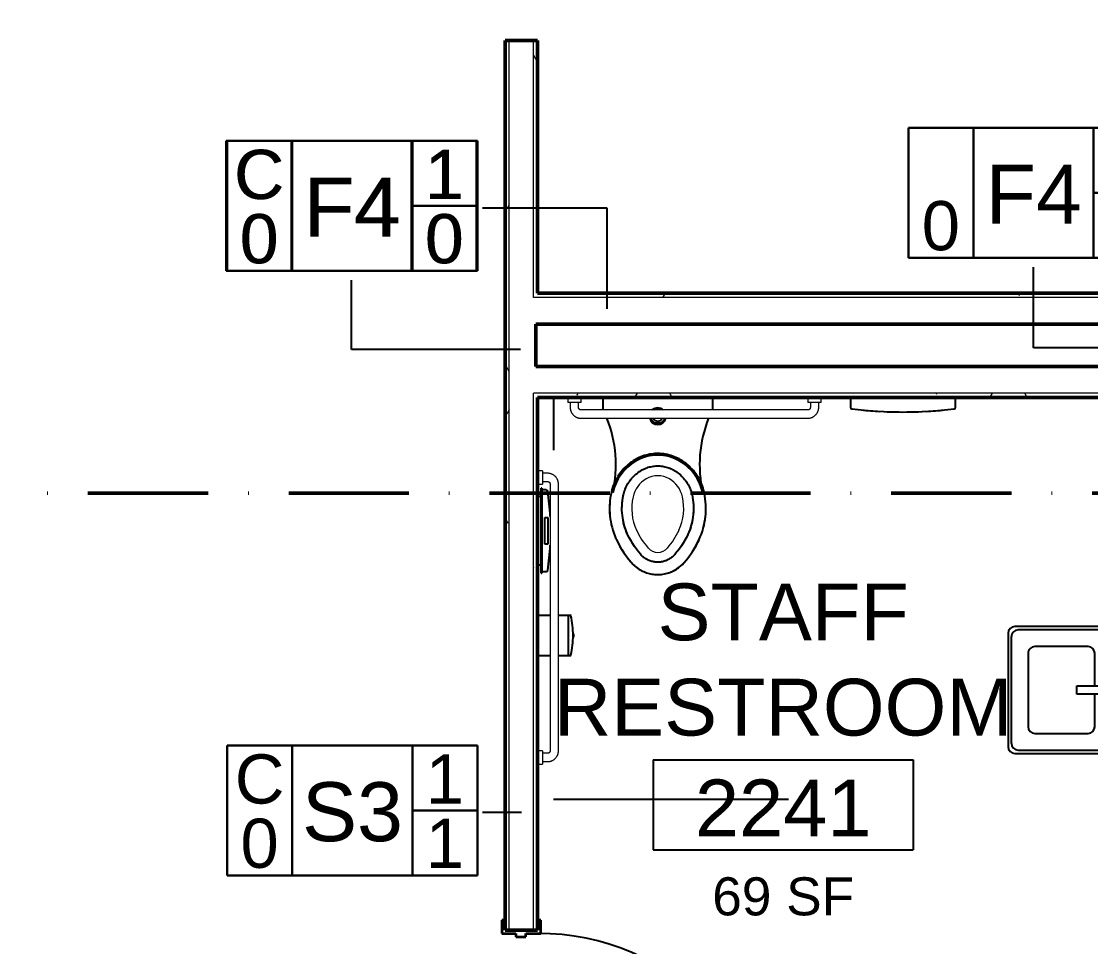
# Model space of a CAD drawing. Header units: inches. Extents: x -1132 to 5570, y -1986 to 4304.
# Drawn here: x 2753.7 to 2914, y -1254.3 to -1115.6 of the extents above; entities that cross this region are included whole.
import ezdxf

# ---------------------------------------------------------------- set-up
doc = ezdxf.new("R2010")
doc.units = ezdxf.units.IN
doc.header["$LTSCALE"] = 96
doc.header["$MEASUREMENT"] = 0
doc.linetypes.add('Dash Dot 3_16_', pattern=[0.3125, 0.1875, -0.0625, 0, -0.0625])
doc.layers.get('0').update_dxf_attribs({"linetype": 'CONTINUOUS'})
for name, color, linetype, lineweight in [('101013_EX_MER-02_dwg', 8, 'CONTINUOUS', 13), ('A-ANNO-SYMB', 150, 'CONTINUOUS', 13), ('A-AREA-IDEN', 2, 'CONTINUOUS', 25), ('A-WALL', 113, 'CONTINUOUS', 18), ('A-WALL-IDEN', 211, 'CONTINUOUS', 25), ('A-WALL-PATT', 111, 'CONTINUOUS', 25), ('I-WALL', 2, 'CONTINUOUS', 18), ('P-SANR-FIXT', 6, 'CONTINUOUS', 25), ('Q-SPCQ', 91, 'CONTINUOUS', 25)]:
    doc.layers.add(name, color=color, linetype=linetype, lineweight=lineweight)
doc.layers.add('A-DOOR', color=2, linetype='CONTINUOUS')
doc.layers.add('A-WALL-FULL', color=6, linetype='CONTINUOUS')
doc.styles.add('Arial_1', font='arial.ttf', dxfattribs={"height": 8.851796})
doc.styles.add('Arial_2', font='arial.ttf', dxfattribs={"height": 7.376497})
doc.styles.add('Swis721 BT', font='swiss.ttf', dxfattribs={"height": 8.514638})
doc.styles.add('Swis721 Ex BT', font='swisse.ttf', dxfattribs={"height": 5.705972})
pattern_1 = [(0, (-36, 0), (15.36, 3.84), [1.267, -10.253, 1.267, -10.253, -61.44]), (0, (-36, 0), (15.36, 3.84), [-23.04, 1.267, -21.773, 1.267, -10.253, -26.88]), (0, (-36, 0), (15.36, 3.84), [-57.6, 1.267, -6.413, 1.267, -17.933]), (120, (-30.24, 1.92), (-11.0055376, 11.38215), [1.267, -10.253, 1.267, -10.253, -61.44]), (120, (-30.24, 1.92), (-11.0055376, 11.38215), [-23.04, 1.267, -21.773, 1.267, -10.253, -26.88]), (120, (-30.24, 1.92), (-11.0055376, 11.38215), [-57.6, 1.267, -6.413, 1.267, -17.933]), (240, (-28.32, 9.6), (-4.3544624, -15.22215), [1.267, -10.253, 1.267, -10.253, -61.44]), (240, (-28.32, 9.6), (-4.3544624, -15.22215), [-23.04, 1.267, -21.773, 1.267, -10.253, -26.88]), (240, (-28.32, 9.6), (-4.3544624, -15.22215), [-57.6, 1.267, -6.413, 1.267, -17.933])]

# ---------------------------------------------------------------- blocks, each defined once
blk = doc.blocks.new('101013_EX_MER-02_dwg-1452792-2ND FLR PLAN - EAST WING')
at = {"layer": 'A-WALL-FULL', "color": 9}
for p, q in [((2928.14, 1050.96), (2928.14, 1043.08)), ((2928.14, 990.71), (2963.38, 990.71))]:
    blk.add_line(p, q, dxfattribs=at)
blk = doc.blocks.new('Toilet-Kohler-Kingston-4325 - Vitreous_China-0-White-678854-2ND FLR PLAN - EAST WING')
at = {"layer": 'P-SANR-FIXT'}
for p, q in [((2952.02, 1050.9), (2935.52, 1050.9)), ((2935.52, 1050.9), (2935.52, 1049.28)), ((2942.52, 1050.96), (2942.52, 1050.9)), ((2945.02, 1050.9), (2945.02, 1050.96)), ((2952.02, 1049.28), (2952.02, 1050.9)), ((2943.27, 1049.15), (2943.2, 1049.09)), ((2944.27, 1049.15), (2943.27, 1049.15)), ((2944.33, 1049.09), (2944.27, 1049.15)), ((2945.02, 1048.28), (2945.02, 1048.28)), ((2945.02, 1048.27), (2945.02, 1048.27)), ((2942.77, 1047.84), (2942.77, 1047.65)), ((2942.77, 1047.65), (2943.27, 1047.15)), ((2943.27, 1047.15), (2944.27, 1047.15)), ((2944.27, 1047.15), (2944.77, 1047.65)), ((2944.77, 1047.65), (2944.77, 1047.84))]:
    blk.add_line(p, q, dxfattribs=at)
at = {"layer": 'P-SANR-FIXT', "flags": 128}
for points in [[(2947.2, 1041.61), (2946.96, 1041.74), (2946.72, 1041.87), (2946.48, 1041.98), (2946.23, 1042.08), (2945.98, 1042.18), (2945.73, 1042.26), (2945.47, 1042.33), (2945.21, 1042.4), (2944.94, 1042.45), (2944.68, 1042.49), (2944.41, 1042.52), (2944.14, 1042.54), (2943.87, 1042.55), (2943.6, 1042.55), (2943.34, 1042.54), (2943.07, 1042.51), (2942.8, 1042.48), (2942.54, 1042.44), (2942.27, 1042.38), (2942.01, 1042.32), (2941.75, 1042.24), (2941.5, 1042.16), (2941.25, 1042.06), (2941, 1041.96), (2940.76, 1041.84), (2940.52, 1041.72), (2940.34, 1041.61)], [(2940.34, 1041.61), (2940.08, 1041.45), (2939.83, 1041.28), (2939.58, 1041.1), (2939.35, 1040.91), (2939.12, 1040.71), (2938.9, 1040.5), (2938.69, 1040.29), (2938.49, 1040.06), (2938.29, 1039.83), (2938.11, 1039.59), (2937.93, 1039.34), (2937.77, 1039.09), (2937.61, 1038.83), (2937.47, 1038.56), (2937.34, 1038.29), (2937.22, 1038.02), (2937.1, 1037.73), (2937.01, 1037.45), (2936.92, 1037.16), (2936.84, 1036.87), (2936.82, 1036.77)], [(2941.28, 1040.02), (2941.45, 1040.11), (2941.62, 1040.2), (2941.8, 1040.28), (2941.98, 1040.36), (2942.16, 1040.43), (2942.35, 1040.49), (2942.53, 1040.54), (2942.72, 1040.58), (2942.91, 1040.62), (2943.11, 1040.65), (2943.3, 1040.68), (2943.49, 1040.69), (2943.69, 1040.7), (2943.88, 1040.7), (2944.08, 1040.69), (2944.27, 1040.67), (2944.47, 1040.65), (2944.66, 1040.62), (2944.85, 1040.58), (2945.04, 1040.53), (2945.22, 1040.47), (2945.41, 1040.41), (2945.59, 1040.34), (2945.77, 1040.27), (2945.94, 1040.18), (2946.12, 1040.09), (2946.25, 1040.02)], [(2950.71, 1036.77), (2950.64, 1037.06), (2950.56, 1037.35), (2950.46, 1037.64), (2950.35, 1037.92), (2950.24, 1038.2), (2950.11, 1038.48), (2949.97, 1038.74), (2949.82, 1039.01), (2949.65, 1039.26), (2949.48, 1039.51), (2949.3, 1039.75), (2949.11, 1039.99), (2948.91, 1040.22), (2948.7, 1040.43), (2948.49, 1040.64), (2948.26, 1040.85), (2948.03, 1041.04), (2947.79, 1041.22), (2947.54, 1041.39), (2947.28, 1041.56), (2947.2, 1041.61)], [(2938.63, 1036.36), (2938.68, 1036.58), (2938.75, 1036.8), (2938.82, 1037.02), (2938.9, 1037.23), (2938.99, 1037.44), (2939.09, 1037.65), (2939.19, 1037.85), (2939.3, 1038.05), (2939.43, 1038.24), (2939.56, 1038.43), (2939.69, 1038.61), (2939.84, 1038.79), (2939.99, 1038.96), (2940.14, 1039.13), (2940.31, 1039.29), (2940.48, 1039.44), (2940.66, 1039.58), (2940.84, 1039.72), (2941.02, 1039.85), (2941.22, 1039.98), (2941.28, 1040.02)], [(2946.25, 1040.02), (2946.44, 1039.9), (2946.63, 1039.77), (2946.82, 1039.63), (2947, 1039.49), (2947.17, 1039.34), (2947.33, 1039.18), (2947.49, 1039.02), (2947.65, 1038.85), (2947.79, 1038.67), (2947.93, 1038.49), (2948.06, 1038.31), (2948.19, 1038.11), (2948.31, 1037.92), (2948.41, 1037.72), (2948.51, 1037.51), (2948.61, 1037.3), (2948.69, 1037.09), (2948.76, 1036.87), (2948.83, 1036.66), (2948.89, 1036.44), (2948.91, 1036.36)], [(2936.82, 1036.77), (2936.73, 1036.33), (2936.66, 1035.89), (2936.6, 1035.45), (2936.57, 1035), (2936.55, 1034.56), (2936.55, 1034.11), (2936.56, 1033.67), (2936.6, 1033.22), (2936.65, 1032.78), (2936.72, 1032.34), (2936.81, 1031.9), (2936.92, 1031.47), (2937.04, 1031.04), (2937.18, 1030.61), (2937.33, 1030.2), (2937.51, 1029.78), (2937.57, 1029.65)], [(2939.25, 1030.43), (2939.1, 1030.77), (2938.97, 1031.12), (2938.85, 1031.47), (2938.74, 1031.82), (2938.65, 1032.18), (2938.57, 1032.55), (2938.51, 1032.92), (2938.46, 1033.28), (2938.42, 1033.65), (2938.4, 1034.03), (2938.4, 1034.4), (2938.41, 1034.77), (2938.44, 1035.14), (2938.48, 1035.51), (2938.53, 1035.88), (2938.6, 1036.24), (2938.63, 1036.36)], [(2948.91, 1036.36), (2948.98, 1036), (2949.04, 1035.63), (2949.09, 1035.26), (2949.12, 1034.89), (2949.13, 1034.52), (2949.13, 1034.15), (2949.12, 1033.77), (2949.09, 1033.4), (2949.04, 1033.03), (2948.99, 1032.67), (2948.91, 1032.3), (2948.82, 1031.94), (2948.72, 1031.58), (2948.61, 1031.23), (2948.48, 1030.88), (2948.33, 1030.54), (2948.28, 1030.43)], [(2949.97, 1029.65), (2950.14, 1030.06), (2950.31, 1030.48), (2950.45, 1030.9), (2950.58, 1031.33), (2950.69, 1031.76), (2950.78, 1032.2), (2950.86, 1032.64), (2950.92, 1033.08), (2950.96, 1033.52), (2950.98, 1033.97), (2950.99, 1034.41), (2950.97, 1034.86), (2950.94, 1035.31), (2950.89, 1035.75), (2950.83, 1036.19), (2950.74, 1036.63), (2950.71, 1036.77)], [(2937.57, 1029.65), (2937.82, 1029.14), (2938.09, 1028.63), (2938.38, 1028.14), (2938.69, 1027.66), (2939.01, 1027.19), (2939.36, 1026.73), (2939.73, 1026.29), (2939.82, 1026.19)], [(2941.21, 1027.41), (2940.89, 1027.79), (2940.58, 1028.19), (2940.29, 1028.59), (2940.02, 1029.01), (2939.76, 1029.44), (2939.52, 1029.87), (2939.3, 1030.32), (2939.25, 1030.43)], [(2948.28, 1030.43), (2948.06, 1029.98), (2947.83, 1029.54), (2947.58, 1029.11), (2947.31, 1028.69), (2947.02, 1028.28), (2946.72, 1027.89), (2946.4, 1027.5), (2946.32, 1027.41)], [(2947.72, 1026.19), (2948.08, 1026.63), (2948.44, 1027.08), (2948.77, 1027.54), (2949.08, 1028.02), (2949.38, 1028.51), (2949.65, 1029.02), (2949.91, 1029.53), (2949.97, 1029.65)], [(2946.32, 1027.41), (2946.23, 1027.31), (2946.14, 1027.21), (2946.04, 1027.12), (2945.93, 1027.03), (2945.83, 1026.95), (2945.72, 1026.87), (2945.6, 1026.79), (2945.49, 1026.72), (2945.37, 1026.66), (2945.25, 1026.59), (2945.12, 1026.54), (2945, 1026.48), (2944.87, 1026.44), (2944.74, 1026.4), (2944.61, 1026.36), (2944.48, 1026.33), (2944.34, 1026.3), (2944.21, 1026.28), (2944.07, 1026.27), (2943.94, 1026.26), (2943.8, 1026.25), (2943.66, 1026.26), (2943.53, 1026.26), (2943.39, 1026.28), (2943.26, 1026.29), (2943.12, 1026.32), (2942.99, 1026.34), (2942.86, 1026.38), (2942.73, 1026.42), (2942.6, 1026.46), (2942.47, 1026.51), (2942.35, 1026.56), (2942.23, 1026.62), (2942.11, 1026.69), (2941.99, 1026.76), (2941.87, 1026.83), (2941.76, 1026.91), (2941.65, 1026.99), (2941.55, 1027.08), (2941.45, 1027.17), (2941.35, 1027.26), (2941.26, 1027.36), (2941.21, 1027.41)], [(2939.82, 1026.19), (2939.96, 1026.03), (2940.11, 1025.88), (2940.26, 1025.74), (2940.42, 1025.6), (2940.58, 1025.47), (2940.75, 1025.35), (2940.93, 1025.23), (2941.11, 1025.12), (2941.29, 1025.02), (2941.48, 1024.92), (2941.67, 1024.84), (2941.87, 1024.76), (2942.06, 1024.68), (2942.26, 1024.62), (2942.47, 1024.56), (2942.67, 1024.52), (2942.88, 1024.48), (2943.08, 1024.45), (2943.29, 1024.42), (2943.5, 1024.41), (2943.71, 1024.4), (2943.92, 1024.4), (2944.13, 1024.41), (2944.34, 1024.43), (2944.55, 1024.46), (2944.76, 1024.5), (2944.96, 1024.54), (2945.17, 1024.59), (2945.37, 1024.65), (2945.57, 1024.72), (2945.76, 1024.8), (2945.96, 1024.88), (2946.15, 1024.97), (2946.33, 1025.07), (2946.51, 1025.18), (2946.69, 1025.29), (2946.86, 1025.41), (2947.03, 1025.54), (2947.19, 1025.67), (2947.35, 1025.81), (2947.5, 1025.96), (2947.64, 1026.11), (2947.72, 1026.19)]]:
    blk.add_lwpolyline(points, dxfattribs=at)
at = {"layer": 'P-SANR-FIXT'}
for centre, radius, start, end in [((2918.67, 1040.86), 18.83, 25.9201, 26.5385), ((2943.77, 1048.15), 1.25, 90, 130.9514), ((2943.77, 1048.15), 1.25, 49.0486, 90), ((2968.87, 1040.86), 18.83, 153.4615, 154.0799), ((2918.67, 1040.86), 18.83, 347.296, 21.8088), ((2943.77, 1048.15), 1.25, 194.0778, 270), ((2943.77, 1048.15), 0.75, 204.8172, 270), ((2943.77, 1048.15), 1.25, 270, 345.9222), ((2943.77, 1048.15), 0.75, 270, 335.1828), ((2968.87, 1040.86), 18.83, 158.2027, 192.704), ((2943.77, 1035.83), 6.49, 59.296, 120.704), ((2944.2, 1035.11), 7.34, 120.704, 167.296), ((2943.34, 1035.11), 7.34, 12.704, 59.296), ((2944.2, 1035.11), 7.56, 157.1743, 167.296), ((2943.34, 1035.11), 7.56, 12.704, 22.8257), ((2947.7, 1034.32), 11.16, 176.648, 186), ((2939.83, 1034.32), 11.16, 344.648, 354), ((2950.58, 1035.64), 14.32, 204.704, 221.296), ((2936.96, 1035.64), 14.32, 318.704, 335.296), ((2943.77, 1029.66), 5.26, 221.296, 237.5306), ((2943.77, 1029.66), 5.26, 286.2347, 318.704)]:
    blk.add_arc(centre, radius, start, end, dxfattribs=at)
at = {"layer": 'P-SANR-FIXT', "lineweight": 18}
for centre, radius, start, end in [((2943.77, 1035.83), 4.87, 59.296, 120.704), ((2944.2, 1035.11), 5.71, 120.704, 167.296), ((2944.2, 1035.11), 4.24, 120.704, 167.296), ((2943.77, 1035.83), 3.4, 59.296, 120.704), ((2943.34, 1035.11), 4.24, 12.704, 59.296), ((2943.34, 1035.11), 5.71, 12.704, 59.296), ((2947.7, 1034.32), 9.3, 167.296, 204.704), ((2947.7, 1034.32), 7.83, 167.296, 204.704), ((2939.83, 1034.32), 7.83, 335.296, 12.704), ((2939.83, 1034.32), 9.3, 335.296, 12.704), ((2950.58, 1035.64), 11, 204.704, 221.296), ((2936.96, 1035.64), 11, 318.704, 335.296), ((2950.58, 1035.64), 12.47, 204.704, 221.296), ((2936.96, 1035.64), 12.47, 318.704, 335.296), ((2943.77, 1029.66), 3.4, 221.296, 318.704), ((2943.77, 1029.66), 1.93, 221.296, 318.704)]:
    blk.add_arc(centre, radius, start, end, dxfattribs=at)
blk = doc.blocks.new('Grab Bars - Toilet-505463-2ND FLR PLAN - EAST WING')
at = {"layer": 'Q-SPCQ', "lineweight": 13}
for p, q in [((-0.75, 54.62), (-1.5, 54.62)), ((0, 55), (-0.75, 55)), ((-0.75, 53), (-0.75, 55)), ((-3.13, 53), (-3.13, 13)), ((-1.88, 13), (-1.88, 53)), ((-1.5, 53.37), (-0.75, 53.37)), ((-0.75, 53), (0, 53)), ((0, 13), (-0.75, 13)), ((-0.75, 11), (-0.75, 13)), ((-0.75, 12.62), (-1.5, 12.62)), ((-1.5, 11.37), (-0.75, 11.37)), ((-0.75, 11), (0, 11)), ((-6.5, 3.12), (-40.5, 3.12)), ((-40.5, 1.87), (-6.5, 1.87)), ((-42.5, 0.75), (-42.5, 0.01)), ((-42.5, 0.75), (-40.5, 0.75)), ((-42.13, 1.5), (-42.13, 0.75)), ((-40.88, 0.75), (-40.88, 1.5)), ((-40.5, 0.01), (-40.5, 0.75)), ((-6.5, 0.75), (-6.5, 0.01)), ((-6.5, 0.75), (-4.5, 0.75)), ((-6.13, 1.5), (-6.13, 0.75)), ((-4.88, 0.75), (-4.88, 1.5)), ((-4.5, 0.01), (-4.5, 0.75))]:
    blk.add_line(p, q, dxfattribs=at)
at = {"layer": 'Q-SPCQ', "lineweight": 13, "flags": 128}
for points in [[(-1.5, 54.62), (-1.56, 54.62), (-1.63, 54.62), (-1.69, 54.61), (-1.76, 54.6), (-1.82, 54.59), (-1.89, 54.58), (-1.95, 54.56), (-2.01, 54.54), (-2.07, 54.52), (-2.13, 54.5), (-2.19, 54.47), (-2.25, 54.44), (-2.31, 54.41), (-2.36, 54.38), (-2.42, 54.34), (-2.47, 54.3), (-2.52, 54.26), (-2.57, 54.22), (-2.62, 54.18), (-2.67, 54.13), (-2.71, 54.08), (-2.75, 54.04), (-2.79, 53.98), (-2.83, 53.93), (-2.87, 53.88), (-2.9, 53.82), (-2.93, 53.77), (-2.96, 53.71), (-2.99, 53.65), (-3.01, 53.59), (-3.04, 53.53), (-3.06, 53.47), (-3.07, 53.4), (-3.09, 53.34), (-3.1, 53.28), (-3.11, 53.21), (-3.12, 53.15), (-3.12, 53.08), (-3.13, 53.02), (-3.13, 53)], [(-1.88, 53), (-1.87, 53.01), (-1.87, 53.03), (-1.87, 53.04), (-1.87, 53.06), (-1.87, 53.07), (-1.86, 53.09), (-1.86, 53.1), (-1.86, 53.12), (-1.85, 53.13), (-1.85, 53.15), (-1.84, 53.16), (-1.83, 53.17), (-1.83, 53.19), (-1.82, 53.2), (-1.81, 53.21), (-1.8, 53.22), (-1.79, 53.24), (-1.78, 53.25), (-1.77, 53.26), (-1.76, 53.27), (-1.75, 53.28), (-1.74, 53.29), (-1.73, 53.3), (-1.72, 53.31), (-1.7, 53.32), (-1.69, 53.32), (-1.68, 53.33), (-1.66, 53.34), (-1.65, 53.34), (-1.64, 53.35), (-1.62, 53.35), (-1.61, 53.36), (-1.59, 53.36), (-1.58, 53.37), (-1.56, 53.37), (-1.55, 53.37), (-1.53, 53.37), (-1.52, 53.37), (-1.5, 53.37), (-1.5, 53.37)], [(-3.13, 13), (-3.12, 12.94), (-3.12, 12.87), (-3.11, 12.81), (-3.1, 12.74), (-3.09, 12.68), (-3.08, 12.61), (-3.06, 12.55), (-3.04, 12.49), (-3.02, 12.43), (-3, 12.37), (-2.97, 12.31), (-2.94, 12.25), (-2.91, 12.19), (-2.88, 12.14), (-2.84, 12.08), (-2.8, 12.03), (-2.76, 11.98), (-2.72, 11.93), (-2.68, 11.88), (-2.63, 11.83), (-2.58, 11.79), (-2.54, 11.75), (-2.48, 11.71), (-2.43, 11.67), (-2.38, 11.63), (-2.32, 11.6), (-2.27, 11.57), (-2.21, 11.54), (-2.15, 11.51), (-2.09, 11.49), (-2.03, 11.46), (-1.97, 11.44), (-1.9, 11.43), (-1.84, 11.41), (-1.78, 11.4), (-1.71, 11.39), (-1.65, 11.38), (-1.58, 11.38), (-1.52, 11.37), (-1.5, 11.37)], [(-1.5, 12.62), (-1.51, 12.63), (-1.53, 12.63), (-1.54, 12.63), (-1.56, 12.63), (-1.57, 12.63), (-1.59, 12.64), (-1.6, 12.64), (-1.62, 12.64), (-1.63, 12.65), (-1.65, 12.65), (-1.66, 12.66), (-1.67, 12.67), (-1.69, 12.67), (-1.7, 12.68), (-1.71, 12.69), (-1.72, 12.7), (-1.74, 12.71), (-1.75, 12.72), (-1.76, 12.73), (-1.77, 12.74), (-1.78, 12.75), (-1.79, 12.76), (-1.8, 12.77), (-1.81, 12.78), (-1.82, 12.8), (-1.82, 12.81), (-1.83, 12.82), (-1.84, 12.84), (-1.84, 12.85), (-1.85, 12.86), (-1.85, 12.88), (-1.86, 12.89), (-1.86, 12.91), (-1.87, 12.92), (-1.87, 12.94), (-1.87, 12.95), (-1.87, 12.97), (-1.87, 12.98), (-1.88, 13), (-1.88, 13)], [(-40.69, 3.11), (-40.76, 3.1), (-40.82, 3.09), (-40.89, 3.08), (-40.95, 3.06), (-41.01, 3.04), (-41.07, 3.02), (-41.13, 3), (-41.19, 2.97), (-41.25, 2.94), (-41.31, 2.91), (-41.36, 2.88), (-41.42, 2.84), (-41.47, 2.8), (-41.52, 2.76), (-41.57, 2.72), (-41.62, 2.68), (-41.67, 2.63), (-41.71, 2.58), (-41.75, 2.54), (-41.79, 2.48), (-41.83, 2.43), (-41.87, 2.38), (-41.9, 2.32), (-41.93, 2.27), (-41.96, 2.21), (-41.99, 2.15), (-42.01, 2.09), (-42.04, 2.03), (-42.06, 1.97), (-42.07, 1.9), (-42.09, 1.84), (-42.1, 1.78), (-42.11, 1.71), (-42.12, 1.65), (-42.12, 1.58), (-42.13, 1.52), (-42.13, 1.5)], [(-40.88, 1.5), (-40.87, 1.51), (-40.87, 1.53), (-40.87, 1.54), (-40.87, 1.56), (-40.87, 1.57), (-40.86, 1.59), (-40.86, 1.6), (-40.86, 1.62), (-40.85, 1.63), (-40.85, 1.65), (-40.84, 1.66), (-40.83, 1.67), (-40.83, 1.69), (-40.82, 1.7), (-40.81, 1.71), (-40.8, 1.72), (-40.79, 1.74), (-40.78, 1.75), (-40.77, 1.76), (-40.76, 1.77), (-40.75, 1.78), (-40.74, 1.79), (-40.73, 1.8), (-40.72, 1.81), (-40.7, 1.82), (-40.69, 1.82), (-40.68, 1.83), (-40.66, 1.84), (-40.65, 1.84), (-40.64, 1.85), (-40.62, 1.85), (-40.61, 1.86), (-40.59, 1.86), (-40.58, 1.87), (-40.56, 1.87), (-40.55, 1.87), (-40.53, 1.87), (-40.52, 1.87), (-40.5, 1.87), (-40.5, 1.87)], [(-40.5, 3.12), (-40.56, 3.12), (-40.63, 3.12), (-40.69, 3.11)], [(-4.88, 1.5), (-4.88, 1.56), (-4.88, 1.63), (-4.89, 1.69), (-4.9, 1.76), (-4.91, 1.82), (-4.92, 1.89), (-4.94, 1.95), (-4.96, 2.01), (-4.98, 2.07), (-5, 2.13), (-5.03, 2.19), (-5.06, 2.25), (-5.09, 2.31), (-5.12, 2.36), (-5.16, 2.42), (-5.2, 2.47), (-5.24, 2.52), (-5.28, 2.57), (-5.32, 2.62), (-5.37, 2.67), (-5.42, 2.71), (-5.46, 2.75), (-5.52, 2.79), (-5.57, 2.83), (-5.62, 2.87), (-5.68, 2.9), (-5.73, 2.93), (-5.79, 2.96), (-5.85, 2.99), (-5.91, 3.01), (-5.97, 3.04), (-6.03, 3.06), (-6.1, 3.07), (-6.16, 3.09), (-6.22, 3.1), (-6.29, 3.11), (-6.35, 3.12), (-6.42, 3.12), (-6.48, 3.12), (-6.5, 3.12)], [(-6.5, 1.87), (-6.49, 1.87), (-6.47, 1.87), (-6.46, 1.87), (-6.44, 1.87), (-6.43, 1.87), (-6.41, 1.86), (-6.4, 1.86), (-6.38, 1.86), (-6.37, 1.85), (-6.35, 1.85), (-6.34, 1.84), (-6.33, 1.83), (-6.31, 1.83), (-6.3, 1.82), (-6.29, 1.81), (-6.28, 1.8), (-6.26, 1.79), (-6.25, 1.78), (-6.24, 1.77), (-6.23, 1.76), (-6.22, 1.75), (-6.21, 1.74), (-6.2, 1.73), (-6.19, 1.72), (-6.18, 1.7), (-6.18, 1.69), (-6.17, 1.68), (-6.16, 1.66), (-6.16, 1.65), (-6.15, 1.64), (-6.15, 1.62), (-6.14, 1.61), (-6.14, 1.59), (-6.13, 1.58), (-6.13, 1.56), (-6.13, 1.55), (-6.13, 1.53), (-6.13, 1.52), (-6.13, 1.5), (-6.13, 1.5)]]:
    blk.add_lwpolyline(points, dxfattribs=at)
blk = doc.blocks.new('Sink-Hand - 19_ x 17_-1830598-2ND FLR PLAN - EAST WING')
at = {"layer": 'P-SANR-FIXT'}
for p, q in [((20.06, 19.62), (3.06, 19.62)), ((2.06, 18.62), (2.06, 2.62)), ((2.56, 18.12), (2.56, 3.62)), ((19.56, 19.13), (3.56, 19.13)), ((20.56, 3.62), (20.56, 18.12)), ((21.06, 2.62), (21.06, 18.62)), ((17.06, 16.62), (6.06, 16.62)), ((5.06, 15.62), (5.06, 7.62)), ((18.06, 7.62), (18.06, 15.62)), ((10.93, 4.08), (10.93, 9.3)), ((10.93, 9.3), (12.18, 9.3)), ((12.18, 9.3), (12.18, 4.08)), ((6.06, 6.62), (10.93, 6.62)), ((12.18, 6.62), (17.06, 6.62)), ((12.18, 4.08), (10.93, 4.08))]:
    blk.add_line(p, q, dxfattribs=at)
for centre, radius, start, end in [((3.06, 18.62), 1, 90, 180), ((20.06, 18.62), 1, 0, 90), ((3.56, 18.12), 1, 90, 180), ((19.56, 18.12), 1, 360, 90), ((6.06, 15.62), 1, 90, 180), ((17.06, 15.62), 1, 360, 90), ((6.06, 7.62), 1, 180, 270), ((17.06, 7.62), 1, 270, 0), ((8.43, 4.62), 0.75, 0, 180), ((14.68, 4.62), 0.75, 0, 180), ((8.43, 4.62), 0.75, 180, 0), ((14.68, 4.62), 0.75, 180, 0)]:
    blk.add_arc(centre, radius, start, end, dxfattribs=at)
blk = doc.blocks.new('Interior-Sgl - 3_-0_ x 7_-0_ - Flush-3421262-2ND FLR PLAN - EAST WING')
at = {"layer": 'A-DOOR'}
for p, q in [((22.25, 38.44), (22.25, 2.44)), ((24, 38.44), (22.25, 38.44)), ((24, 2.94), (24, 38.44)), ((22.25, 2.44), (24, 2.44))]:
    blk.add_line(p, q, dxfattribs=at)
at = {"layer": 'A-DOOR', "lineweight": 35}
for p, q in [((-12, 2.94), (-14, 2.94)), ((-14, 2.94), (-14, 2.44)), ((-14, 2.44), (-12.5, 2.44)), ((-12.5, 2.44), (-12.5, -2.44)), ((-12, 0.69), (-12, 2.94)), ((26, 2.94), (24, 2.94)), ((24, 2.94), (24, 0.69)), ((24.5, -2.44), (24.5, 2.44)), ((24.5, 2.44), (26, 2.44)), ((26, 2.44), (26, 2.94)), ((-11.5, 0.69), (-12, 0.69)), ((-11.5, -0.81), (-11.5, 0.69)), ((24, 0.69), (23.5, 0.69)), ((23.5, 0.69), (23.5, -0.81)), ((-12, -2.94), (-12, -0.81)), ((-12, -0.81), (-11.5, -0.81)), ((23.5, -0.81), (24, -0.81)), ((24, -0.81), (24, -2.94)), ((-12.5, -2.44), (-14, -2.44)), ((-14, -2.44), (-14, -2.94)), ((-14, -2.94), (-12, -2.94)), ((24, -2.94), (26, -2.94)), ((26, -2.44), (24.5, -2.44)), ((26, -2.94), (26, -2.44))]:
    blk.add_line(p, q, dxfattribs=at)
at = {"layer": 'A-DOOR'}
blk.add_arc((24, 2.44), 36, 90, 180, dxfattribs=at)
blk = doc.blocks.new('Sanitary-Napkin-Disposal_Bobrick_B-4354 - B-4354-3437126-2ND FLR PLAN - EAST WING')
at = {"layer": 'Q-SPCQ'}
for p, q in [((2926.39, 1037.34), (2926.27, 1037.34)), ((2926.27, 1036.84), (2926.27, 1037.34)), ((2926.27, 1037.34), (2926.27, 1037.27)), ((2926.39, 1037.27), (2926.39, 1037.34)), ((2926.39, 1037.34), (2926.39, 1036.84)), ((2927.05, 1037.09), (2926.39, 1037.09)), ((2926.27, 1036.09), (2925.77, 1036.09)), ((2926.27, 1025.09), (2926.27, 1036.84)), ((2926.39, 1036.84), (2926.39, 1025.09)), ((2926.83, 1028.96), (2926.83, 1032.96)), ((2926.83, 1032.96), (2927.27, 1032.96)), ((2927.27, 1032.96), (2927.27, 1028.96)), ((2927.27, 1028.96), (2926.83, 1028.96)), ((2925.77, 1025.84), (2926.27, 1025.84)), ((2926.27, 1024.59), (2926.27, 1025.09)), ((2926.27, 1024.66), (2926.27, 1024.59)), ((2926.27, 1024.59), (2926.39, 1024.59)), ((2926.39, 1025.09), (2926.39, 1024.59)), ((2926.39, 1024.84), (2927.05, 1024.84)), ((2926.39, 1024.59), (2926.39, 1024.66))]:
    blk.add_line(p, q, dxfattribs=at)
for centre, radius, start, end in [((2927.05, 1036.84), 0.25, 7.8816, 90), ((2884.61, 1030.96), 43.09, 2.8771, 7.8816), ((2884.61, 1030.96), 43.09, 352.1184, 357.1229), ((2927.05, 1025.09), 0.25, 270, 352.1184)]:
    blk.add_arc(centre, radius, start, end, dxfattribs=at)
blk = doc.blocks.new('Toilet-Tissue-Dispenser_Bobrick_B-4288 - B-4288-3438167-2ND FLR PLAN - EAST WING')
at = {"layer": 'Q-SPCQ'}
for p, q in [((2925.77, 1018.3), (2927.64, 1018.3)), ((2928.89, 1018.3), (2930.64, 1018.3)), ((2930.38, 1012.23), (2930.38, 1018.3)), ((2931.15, 1015.52), (2931.08, 1015.52)), ((2931.08, 1015.02), (2931.08, 1015.52)), ((2931.08, 1015.52), (2931.08, 1015.02)), ((2931.08, 1015.02), (2931.15, 1015.02)), ((2931.15, 1015.02), (2931.15, 1015.52)), ((2931.15, 1015.52), (2931.15, 1015.02)), ((2927.64, 1012.23), (2925.77, 1012.23)), ((2930.64, 1012.23), (2928.89, 1012.23))]:
    blk.add_line(p, q, dxfattribs=at)
for centre, radius, start, end in [((2930.64, 1018.17), 0.125, 12.3594, 90), ((2917.38, 1015.27), 13.7, 0, 12.3594), ((2917.38, 1015.27), 13.7, 347.6406, 0), ((2930.64, 1012.36), 0.125, 270, 347.6406)]:
    blk.add_arc(centre, radius, start, end, dxfattribs=at)
blk = doc.blocks.new('Seat-Cover-Dispenser_Bobrick_B-4221 - B-4221-3439690-2ND FLR PLAN - EAST WING')
at = {"layer": 'Q-SPCQ'}
for p, q in [((2972.64, 1050.96), (2972.64, 1049.49)), ((2988.39, 1049.49), (2988.39, 1050.96))]:
    blk.add_line(p, q, dxfattribs=at)
for centre, radius, start, end in [((2972.89, 1049.49), 0.25, 180, 263.0686), ((2980.52, 1112.21), 63.43, 263.0686, 276.9314), ((2980.52, 1112.21), 63.43, 264.3455, 266.8537), ((2980.52, 1112.21), 63.43, 267.8782, 272.1218), ((2980.52, 1112.21), 63.43, 273.1463, 275.6545), ((2988.14, 1049.49), 0.25, 276.9314, 0)]:
    blk.add_arc(centre, radius, start, end, dxfattribs=at)
blk = doc.blocks.new('Tag - Room - Name _ Number-511422-2ND FLR PLAN - EAST WING')
at = {"layer": 'A-AREA-IDEN'}
for p, q in [((-0.2081, -0.0229), (-0.2081, -0.1635)), ((-0.2081, -0.0229), (0.1981, -0.0229)), ((0.1981, -0.0229), (0.1981, -0.1635)), ((-0.2081, -0.1635), (0.1981, -0.1635))]:
    blk.add_line(p, q, dxfattribs=at)
blk = doc.blocks.new('Tag-Wall - Standard-1146418-2ND FLR PLAN - EAST WING')
at = {"layer": 'A-WALL-IDEN'}
for p, q in [((-0.0937, 0.1172), (-0.1953, 0.1172)), ((-0.1953, 0.1172), (-0.1953, -0.0859)), ((-0.1953, -0.0859), (-0.1953, 0.1172)), ((-0.1953, 0.1172), (0.1953, 0.1172)), ((-0.0937, -0.0859), (-0.0937, 0.1172)), ((0.0938, 0.1172), (-0.0937, 0.1172)), ((-0.0937, 0.1172), (-0.0937, -0.0859)), ((0.0938, -0.0859), (0.0938, 0.1172)), ((0.1953, 0.1172), (0.0938, 0.1172)), ((0.0938, 0.1172), (0.0938, 0.0156)), ((0.1953, 0.1172), (0.1953, -0.0859)), ((0.1953, 0.0156), (0.1953, 0.1172)), ((0.1953, 0.0156), (0.0938, 0.0156)), ((0.0938, 0.0156), (0.0938, -0.0859)), ((0.0938, 0.0156), (0.1953, 0.0156)), ((0.1953, -0.0859), (0.1953, 0.0156)), ((-0.1953, -0.0859), (-0.0937, -0.0859)), ((0.1953, -0.0859), (-0.1953, -0.0859)), ((-0.0937, -0.0859), (0.0938, -0.0859)), ((0.0938, -0.0859), (0.1953, -0.0859))]:
    blk.add_line(p, q, dxfattribs=at)
blk = doc.blocks.new('block')
at = {"layer": 'A-WALL-PATT', "lineweight": 13}
h = blk.add_hatch(dxfattribs=at)
h.set_pattern_fill('FP_1', color=256, style=0, pattern_type=2)
h.set_pattern_definition(pattern_1)
h.paths.add_polyline_path([(2921.51625568, 1066.58142403), (2921.51625568, 1104.51892403), (2920.89125568, 1104.51892403), (2920.89125568, 1066.58142403)], flags=0)
h.paths.add_polyline_path([(2920.89125568, 1140.64392403), (2921.51625568, 1140.64392403), (2921.51625568, 1199.33260445), (2920.89125568, 1199.33260445), (2920.89125568, 1187.61497096)], flags=0)
h = blk.add_hatch(dxfattribs=at)
h.set_pattern_fill('FP_1', color=256, style=0, pattern_type=2)
h.set_pattern_definition(pattern_1)
h.paths.add_polyline_path([(2925.51625568, 1066.58142403), (2925.76625568, 1066.58142403), (2925.76625568, 1104.51892403), (2925.14125568, 1104.51892403), (2925.14125568, 1066.58142403)], flags=0)
h.paths.add_polyline_path([(2925.14125568, 1140.64392403), (2925.76625568, 1140.64392403), (2925.76625568, 1199.33260445), (2925.14125568, 1199.33260445), (2925.14125568, 1182.5318232)], flags=0)
h = blk.add_hatch(dxfattribs=at)
h.set_pattern_fill('FP_1', color=256, style=0, pattern_type=2)
h.set_pattern_definition(pattern_1)
h.paths.add_polyline_path([(2920.89125568, 1050.95567884), (2921.51625568, 1050.95567884), (2921.51625568, 1066.58142403), (2920.89125568, 1066.58142403), (2920.89125568, 1051.58067884)], flags=0)
h = blk.add_hatch(dxfattribs=at)
h.set_pattern_fill('FP_1', color=256, style=0, pattern_type=2)
h.set_pattern_definition(pattern_1)
h.paths.add_polyline_path([(3027.51625568, 1065.95642403), (3031.51625568, 1065.95642403), (3031.51625568, 1066.58142403), (2925.14125568, 1066.58142403), (2925.14125568, 1065.95642403), (2999.51514544, 1065.95642403)], flags=0)
h = blk.add_hatch(dxfattribs=at)
h.set_pattern_fill('FP_1', color=256, style=0, pattern_type=2)
h.set_pattern_definition(pattern_1)
h.paths.add_polyline_path([(3013.26714302, 1050.95567884), (3013.89214302, 1050.95567884), (3013.89214302, 1051.58067884), (2925.14125568, 1051.58067884), (2925.14266918, 1050.95567884), (2999.51514544, 1050.95567884)], flags=0)
h.paths.add_polyline_path([(3027.51625568, 1050.95567884), (3031.51625568, 1050.95567884), (3031.51625568, 1051.58067884), (3017.89214302, 1051.58067884), (3017.89214302, 1050.95567884), (3018.51714302, 1050.95567884)], flags=0)
h = blk.add_hatch(dxfattribs=at)
h.set_pattern_fill('FP_1', color=256, style=0, pattern_type=2)
h.set_pattern_definition(pattern_1)
h.paths.add_polyline_path([(2921.51625568, 929.20567884), (2921.51625568, 934.08067884), (2920.89125568, 934.08067884), (2920.89125568, 929.20567884)], flags=0)
h.paths.add_polyline_path([(2921.51625568, 971.08067884), (2921.51625568, 1050.95567884), (2920.89125568, 1050.95567884), (2920.89125568, 971.08067884)], flags=0)
h = blk.add_hatch(dxfattribs=at)
h.set_pattern_fill('FP_1', color=256, style=0, pattern_type=2)
h.set_pattern_definition(pattern_1)
h.paths.add_polyline_path([(2925.51625568, 929.20567884), (2925.76625568, 929.20567884), (2925.76625568, 934.08067884), (2925.14125568, 934.08067884), (2925.14125568, 929.20567884)], flags=0)
h.paths.add_polyline_path([(2925.76625568, 971.08067884), (2925.76625568, 1050.95567884), (2925.14125568, 1050.95567884), (2925.14125568, 971.08067884)], flags=0)
at = {"layer": 'A-ANNO-SYMB', "linetype": 'Dash Dot 3_16_', "lineweight": 50}
blk.add_line((2798.16748886, 1036.60957852), (3438.73108718, 1036.60957852), dxfattribs=at)
at = {"layer": 'A-WALL'}
for p, q in [((2921.51625568, 971.08067884), (2921.51625568, 1104.51892403)), ((2925.14125568, 1065.95642403), (2925.14125568, 1104.51892403)), ((3076.64322142, 1065.95642403), (2925.14125568, 1065.95642403)), ((3013.89214302, 1051.58067884), (2925.14125568, 1051.58067884)), ((2925.14125568, 971.08067884), (2925.14125568, 1051.58067884))]:
    blk.add_line(p, q, dxfattribs=at)
at = {"layer": 'A-WALL-IDEN'}
for p, q in [((2936.19216103, 1079.37247384), (2917.47955268, 1079.37247384)), ((2936.19216103, 1064.26892403), (2936.19216103, 1079.37247384)), ((3000.0837899, 1058.40183135), (3000.0837899, 1070.50110565)), ((2897.84853771, 1058.13156331), (2897.84853771, 1068.54838925)), ((2923.20375568, 1058.13156331), (2897.84853771, 1058.13156331)), ((3029.82875568, 1058.40183135), (3000.0837899, 1058.40183135)), ((2923.32875568, 988.69309568), (2917.47955268, 988.69309568))]:
    blk.add_line(p, q, dxfattribs=at)
at = {"layer": 'I-WALL', "lineweight": 50}
for p, q in [((2925.76625568, 1104.51892403), (2920.89125568, 1104.51892403)), ((2920.89125568, 1104.51892403), (2920.89125568, 971.08067884)), ((2925.76625568, 1066.58142403), (2925.76625568, 1104.51892403)), ((3076.01822142, 1066.58142403), (2925.76625568, 1066.58142403)), ((2925.51625568, 1061.95642403), (3027.51625568, 1061.95642403)), ((2925.51625568, 1055.58067884), (2925.51625568, 1061.95642403)), ((3027.51625568, 1055.58067884), (2925.51625568, 1055.58067884)), ((2925.76625568, 1050.95567884), (3013.26714302, 1050.95567884)), ((2925.76625568, 971.08067884), (2925.76625568, 1050.95567884)), ((2920.89125568, 971.08067884), (2925.76625568, 971.08067884))]:
    blk.add_line(p, q, dxfattribs=at)
at = {"layer": '101013_EX_MER-02_dwg', "color": 9}
blk.add_blockref('101013_EX_MER-02_dwg-1452792-2ND FLR PLAN - EAST WING', (0.0064709, 0.00000725), dxfattribs=at)
at = {"layer": 'A-AREA-IDEN', "xscale": 95.99999999999994, "yscale": 95.99999999999994, "zscale": 95.99999999999994}
blk.add_blockref('Tag - Room - Name _ Number-511422-2ND FLR PLAN - EAST WING', (2963.03998409, 998.82479361), dxfattribs=at)
at = {"layer": 'A-DOOR', "rotation": 269.9999999999998}
blk.add_blockref('Interior-Sgl - 3_-0_ x 7_-0_ - Flush-3421262-2ND FLR PLAN - EAST WING', (2923.32875568, 958.58067884), dxfattribs=at)
at = {"layer": 'A-WALL-IDEN', "xscale": 95.99999999999994, "yscale": 95.99999999999994, "zscale": 95.99999999999994}
for p in [(3000.0837899, 1080.14927482), (2897.84853771, 1078.19655842), (2897.97955268, 1078.19655842), (2897.97955268, 987.51718027)]:
    blk.add_blockref('Tag-Wall - Standard-1146418-2ND FLR PLAN - EAST WING', p, dxfattribs=at)
at = {"layer": 'P-SANR-FIXT'}
blk.add_blockref('Toilet-Kohler-Kingston-4325 - Vitreous_China-0-White-678854-2ND FLR PLAN - EAST WING', (0, 0), dxfattribs=at)
at = {"layer": 'P-SANR-FIXT', "rotation": 90}
blk.add_blockref('Sink-Hand - 19_ x 17_-1830598-2ND FLR PLAN - EAST WING', (3015.89214302, 995.52232708), dxfattribs=at)
at = {"layer": 'Q-SPCQ', "rotation": 180}
blk.add_blockref('Grab Bars - Toilet-505463-2ND FLR PLAN - EAST WING', (2925.76625568, 1050.96349134), dxfattribs=at)
at = {"layer": 'Q-SPCQ'}
for name in ['Seat-Cover-Dispenser_Bobrick_B-4221 - B-4221-3439690-2ND FLR PLAN - EAST WING', 'Sanitary-Napkin-Disposal_Bobrick_B-4354 - B-4354-3437126-2ND FLR PLAN - EAST WING', 'Toilet-Tissue-Dispenser_Bobrick_B-4288 - B-4288-3438167-2ND FLR PLAN - EAST WING']:
    blk.add_blockref(name, (0, 0), dxfattribs=at)
at = {"layer": 'A-AREA-IDEN', "lineweight": 13, "attachment_point": 2}
for s, insert, char_height, width, line_spacing_factor, style in [('STAFF\\PRESTROOM', (2962.57017172, 1023.05439965), 8.514637904, 79.164, 1.00667, 'Swis721 BT'), ('2241', (2962.57017172, 993.65326733), 8.514637904, 31.104, 1.00667, 'Swis721 BT'), ('69 SF', (2962.57017172, 978.9847888), 5.705972435, 28.728, 0.985809, 'Swis721 Ex BT')]:
    blk.add_mtext(s, dxfattribs=dict(at, insert=insert, char_height=char_height, width=width, line_spacing_factor=line_spacing_factor, style=style))
at = {"layer": 'A-WALL-IDEN', "lineweight": 13, "attachment_point": 2, "line_spacing_factor": 0.938532}
for s, insert, char_height, width, style in [('C', (2883.96415608, 1088.10660369), 7.37649701, 8.82, 'Arial_2'), ('C', (2884.09517104, 1088.10660369), 7.37649701, 8.82, 'Arial_2'), ('1', (2911.71415608, 1088.10660369), 7.37649701, 6.84, 'Arial_2'), ('1', (2911.84517104, 1088.10660369), 7.37649701, 6.84, 'Arial_2'), ('F4', (3000.11721057, 1085.88262426), 8.851796407, 17.172, 'Arial_1'), ('F4', (2897.88195838, 1083.92990785), 8.851796407, 17.172, 'Arial_1'), ('F4', (2898.01297335, 1083.92990785), 8.851796407, 17.172, 'Arial_1'), ('0', (2986.19940827, 1080.4160642), 7.37649701, 6.84, 'Arial_2'), ('0', (2883.96415608, 1078.4633478), 7.37649701, 6.84, 'Arial_2'), ('0', (2884.09517104, 1078.4633478), 7.37649701, 6.84, 'Arial_2'), ('0', (2911.71415608, 1078.4633478), 7.37649701, 6.84, 'Arial_2'), ('0', (2911.84517104, 1078.4633478), 7.37649701, 6.84, 'Arial_2'), ('C', (2884.09517104, 997.42722554), 7.37649701, 8.82, 'Arial_2'), ('1', (2911.84517104, 997.42722554), 7.37649701, 6.84, 'Arial_2'), ('S3', (2898.01297335, 993.2505297), 8.851796407, 18.036, 'Arial_1'), ('0', (2884.09517104, 987.78396964), 7.37649701, 6.84, 'Arial_2'), ('1', (2911.84517104, 987.78396964), 7.37649701, 6.84, 'Arial_2')]:
    blk.add_mtext(s, dxfattribs=dict(at, insert=insert, char_height=char_height, width=width, style=style))

msp = doc.modelspace()

# ---------------------------------------------------------------- block references
msp.add_blockref('block', (-94.69, -2222.93))

doc.saveas('drawing.dxf')
